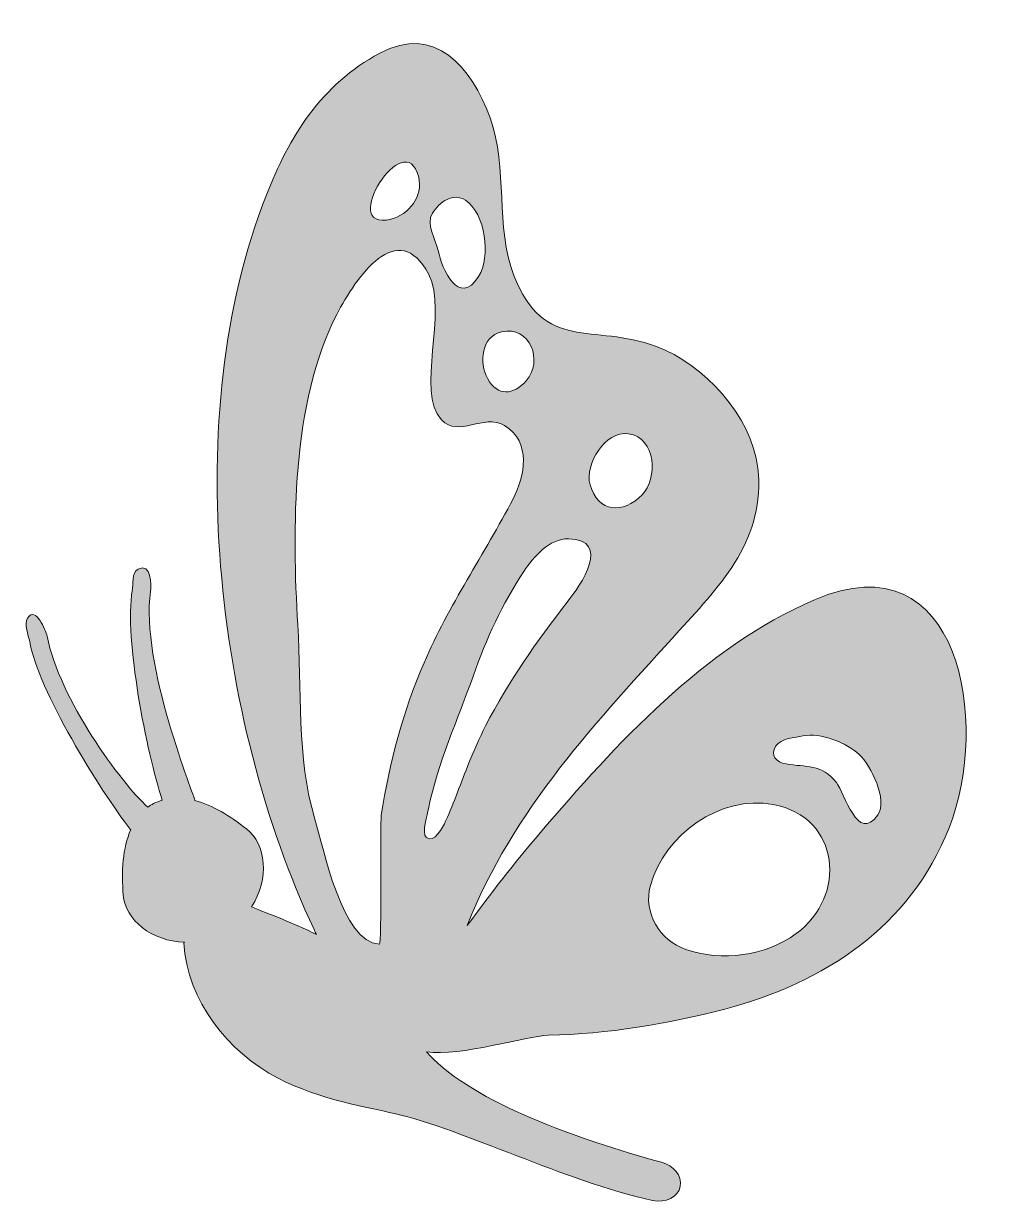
# Model space of a CAD drawing. Header units: inches. Extents: x 0 to 85, y 0 to 103.
import ezdxf

# ---------------------------------------------------------------- set-up
doc = ezdxf.new("R2010")
doc.units = ezdxf.units.IN
doc.header["$MEASUREMENT"] = 0
doc.layers.add('Layer 1', color=7, linetype='Continuous')

msp = doc.modelspace()

# ---------------------------------------------------------------- hatches: boundary and pattern name
at = {"layer": 'Layer 1', "true_color": 0xdb3d26}
h = msp.add_hatch(color=22, dxfattribs=at)
h.dxf.hatch_style = 2
edge = h.paths.add_edge_path()
edge.add_spline(control_points=[(69.22, 52.78), (59.48, 48.58), (51.78, 40.1), (45.13, 32.33), (42.9, 29.72), (40.77, 26.97), (38.74, 24.2), (42.63, 34.21), (50.25, 42.33), (57.38, 50.11), (61.11, 54.19), (64.95, 58.25), (64.24, 64.34), (63.71, 68.93), (59.48, 73.48), (55.34, 75.01), (49.72, 77.09), (45.48, 74.46), (42.83, 81.23), (41.15, 85.53), (42.35, 90.66), (40.74, 95.07), (39.1, 99.56), (35.88, 103.35), (31.05, 100.75), (25.9, 97.98), (23.12, 93.47), (21.05, 88.19), (13.5, 68.93), (16.61, 42.34), (25.28, 23.85), (25.35, 23.7), (25.42, 23.55), (25.49, 23.4), (23.47, 24.42), (21.28, 25.23), (19.8, 25.82), (21.37, 28.3), (21.11, 31.33), (19.34, 32.68), (17.93, 33.82), (16.36, 34.75), (14.83, 35.16), (14.9, 35.22), (9.96, 47.31), (10.94, 53.51), (10.96, 54.05), (11.02, 56.1), (9.84, 55.47), (9.25, 55.15), (9.43, 54.11), (9.33, 53.58), (8.59, 49.42), (10.6, 39.34), (11.96, 35.2), (11.69, 35.12), (11.44, 35.02), (11.19, 34.89), (11.01, 34.8), (10.85, 34.69), (10.7, 34.58), (8.31, 36.72), (2.93, 44.08), (1.85, 49.59), (1.7, 50.08), (0.89, 52.29), (0.13, 51.18), (-0.22, 50.67), (0.22, 49.65), (0.32, 49.11), (1.05, 44.91), (6.48, 36.02), (9.15, 32.66), (9.17, 32.64), (9.18, 32.63), (9.19, 32.61), (8.49, 31.01), (8.35, 28.92), (8.54, 26.86), (8.7, 24.67), (11.03, 22.82), (13.91, 22.72), (13.89, 22.7), (13.87, 22.68), (13.85, 22.66), (14.13, 17.6), (17.77, 13.05), (22.12, 10.8), (25.79, 8.89), (30.23, 8.19), (32.31, 7.7), (38.61, 6.23), (47.16, 1.82), (55, 0.06), (56.14, -0.19), (57.25, 0.37), (57.44, 1.3), (57.63, 2.23), (56.84, 3.13), (55.78, 3.42), (48.46, 5.43), (39.37, 8.62), (35.37, 12.87), (35.3, 12.94), (35.23, 13.03), (35.15, 13.11), (38.18, 12.66), (43.9, 14.52), (45.87, 14.56), (51.03, 14.68), (56.35, 15.54), (61.34, 16.86), (70.09, 19.17), (77.6, 24.08), (81.03, 32.76), (84.66, 41.94), (82.06, 58.3), (69.22, 52.78)], knot_values=[0, 0, 0, 0, 1, 1, 1, 2, 2, 2, 3, 3, 3, 4, 4, 4, 5, 5, 5, 6, 6, 6, 7, 7, 7, 8, 8, 8, 9, 9, 9, 10, 10, 10, 11, 11, 11, 12, 12, 12, 13, 13, 13, 14, 14, 14, 15, 15, 15, 16, 16, 16, 17, 17, 17, 18, 18, 18, 19, 19, 19, 20, 20, 20, 21, 21, 21, 22, 22, 22, 23, 23, 23, 24, 24, 24, 25, 25, 25, 26, 26, 26, 27, 27, 27, 28, 28, 28, 29, 29, 29, 30, 30, 30, 31, 31, 31, 32, 32, 32, 33, 33, 33, 34, 34, 34, 35, 35, 35, 36, 36, 36, 37, 37, 37, 38, 38, 38, 39, 39, 39, 39], degree=3, periodic=1)
edge = h.paths.add_edge_path()
edge.add_spline(control_points=[(52.89, 67.35), (55.33, 66.99), (55.48, 63.42), (54.09, 61.99), (52.42, 60.28), (50.23, 60.43), (49.52, 62.88), (49.01, 64.65), (50.85, 67.66), (52.89, 67.35)], knot_values=[0, 0, 0, 0, 1, 1, 1, 2, 2, 2, 3, 3, 3, 3], degree=3, periodic=1)
edge = h.paths.add_edge_path()
edge.add_spline(control_points=[(41.75, 76.3), (44.26, 76.87), (45.44, 73.72), (43.91, 72), (42.79, 70.74), (41.38, 70.61), (40.53, 72.18), (39.76, 73.61), (39.97, 75.89), (41.75, 76.3)], knot_values=[0, 0, 0, 0, 1, 1, 1, 2, 2, 2, 3, 3, 3, 3], degree=3, periodic=1)
edge = h.paths.add_edge_path()
edge.add_spline(control_points=[(35.67, 86.7), (36.31, 87.73), (37.51, 88.55), (38.58, 87.85), (40.33, 86.69), (40.83, 82.89), (39.73, 81.15), (38.01, 78.43), (36.51, 81.82), (36.18, 83.44), (35.98, 84.44), (35.06, 85.73), (35.67, 86.7)], knot_values=[0, 0, 0, 0, 1, 1, 1, 2, 2, 2, 3, 3, 3, 4, 4, 4, 4], degree=3, periodic=1)
edge = h.paths.add_edge_path()
edge.add_spline(control_points=[(34.47, 89.86), (34.86, 88.22), (33.65, 86.58), (32.02, 86.18), (27.31, 85.03), (33.31, 94.65), (34.47, 89.86)], knot_values=[0, 0, 0, 0, 1, 1, 1, 2, 2, 2, 2], degree=3, periodic=1)
edge = h.paths.add_edge_path()
edge.add_spline(control_points=[(31.19, 33.87), (31.05, 32.88), (31.25, 22.56), (31.02, 22.56), (27.74, 22.69), (26.12, 31.02), (25.36, 33.53), (23.72, 38.9), (24.21, 45.03), (23.86, 50.57), (23.35, 58.84), (23.3, 70.18), (27.27, 77.81), (28.99, 81.12), (32.65, 86.43), (35.35, 81.34), (37.08, 78.1), (34.17, 71.01), (36.48, 68.58), (37.99, 66.98), (40.16, 69.16), (41.99, 68.08), (44.42, 66.64), (43.77, 63.6), (42.76, 61.64), (40.27, 56.86), (37.08, 52.23), (34.94, 47.26), (33.1, 42.99), (31.88, 38.47), (31.19, 33.87)], knot_values=[0, 0, 0, 0, 1, 1, 1, 2, 2, 2, 3, 3, 3, 4, 4, 4, 5, 5, 5, 6, 6, 6, 7, 7, 7, 8, 8, 8, 9, 9, 9, 10, 10, 10, 10], degree=3, periodic=1)
edge = h.paths.add_edge_path()
edge.add_spline(control_points=[(35.12, 31.94), (34.73, 32.27), (35.24, 34.01), (35.33, 34.44), (36.14, 38.47), (37.9, 42.24), (39.27, 46.14), (40.36, 49.26), (41.86, 52.5), (43.69, 55.25), (44.54, 56.53), (45.92, 58.17), (47.63, 58.13), (51.44, 58.04), (48.71, 54.09), (47.51, 52.57), (44.8, 49.11), (42.38, 45.63), (40.34, 41.71), (39.79, 40.64), (39.32, 39.55), (38.88, 38.46), (38.2, 36.76), (37.59, 35.04), (36.83, 33.34), (36.61, 32.84), (35.82, 31.35), (35.12, 31.94)], knot_values=[0, 0, 0, 0, 1, 1, 1, 2, 2, 2, 3, 3, 3, 4, 4, 4, 5, 5, 5, 6, 6, 6, 7, 7, 7, 8, 8, 8, 9, 9, 9, 9], degree=3, periodic=1)
edge = h.paths.add_edge_path()
edge.add_spline(control_points=[(67.61, 23.48), (64.9, 21.5), (61.08, 21.01), (57.92, 22.1), (55.63, 22.89), (54.16, 25.33), (54.81, 27.7), (56.04, 32.18), (60.98, 35.68), (65.58, 34.82), (71.52, 33.7), (72.08, 26.76), (67.61, 23.48)], knot_values=[0, 0, 0, 0, 1, 1, 1, 2, 2, 2, 3, 3, 3, 4, 4, 4, 4], degree=3, periodic=1)
edge = h.paths.add_edge_path()
edge.add_spline(control_points=[(74.77, 33.9), (73.02, 31.36), (71.87, 35.81), (71.14, 36.76), (69.87, 38.38), (68.42, 38.08), (66.73, 38.37), (65.83, 38.53), (65.31, 39.12), (65.83, 39.95), (66.25, 40.61), (67.51, 40.71), (68.2, 40.84), (69.77, 41.14), (72.01, 40.25), (73.14, 39.21), (74.19, 38.24), (75.67, 35.21), (74.77, 33.9)], knot_values=[0, 0, 0, 0, 1, 1, 1, 2, 2, 2, 3, 3, 3, 4, 4, 4, 5, 5, 5, 6, 6, 6, 6], degree=3, periodic=1)

# ---------------------------------------------------------------- linework, layer by layer
at = {"layer": 'Layer 1', "lineweight": 0}
for points, knots in [([(69.22, 52.78), (59.48, 48.58), (51.78, 40.1), (45.13, 32.33), (42.9, 29.72), (40.77, 26.97), (38.74, 24.2), (42.63, 34.21), (50.25, 42.33), (57.38, 50.11), (61.11, 54.19), (64.95, 58.25), (64.24, 64.34), (63.71, 68.93), (59.48, 73.48), (55.34, 75.01), (49.72, 77.09), (45.48, 74.46), (42.83, 81.23), (41.15, 85.53), (42.35, 90.66), (40.74, 95.07), (39.1, 99.56), (35.88, 103.35), (31.05, 100.75), (25.9, 97.98), (23.12, 93.47), (21.05, 88.19), (13.5, 68.93), (16.61, 42.34), (25.28, 23.85), (25.35, 23.7), (25.42, 23.55), (25.49, 23.4), (23.47, 24.42), (21.28, 25.23), (19.8, 25.82), (21.37, 28.3), (21.11, 31.33), (19.34, 32.68), (17.93, 33.82), (16.36, 34.75), (14.83, 35.16), (14.9, 35.22), (9.96, 47.31), (10.94, 53.51), (10.96, 54.05), (11.02, 56.1), (9.84, 55.47), (9.25, 55.15), (9.43, 54.11), (9.33, 53.58), (8.59, 49.42), (10.6, 39.34), (11.96, 35.2), (11.69, 35.12), (11.44, 35.02), (11.19, 34.89), (11.01, 34.8), (10.85, 34.69), (10.7, 34.58), (8.31, 36.72), (2.93, 44.08), (1.85, 49.59), (1.7, 50.08), (0.89, 52.29), (0.13, 51.18), (-0.22, 50.67), (0.22, 49.65), (0.32, 49.11), (1.05, 44.91), (6.48, 36.02), (9.15, 32.66), (9.17, 32.64), (9.18, 32.63), (9.19, 32.61), (8.49, 31.01), (8.35, 28.92), (8.54, 26.86), (8.7, 24.67), (11.03, 22.82), (13.91, 22.72), (13.89, 22.7), (13.87, 22.68), (13.85, 22.66), (14.13, 17.6), (17.77, 13.05), (22.12, 10.8), (25.79, 8.89), (30.23, 8.19), (32.31, 7.7), (38.61, 6.23), (47.16, 1.82), (55, 0.06), (56.14, -0.19), (57.25, 0.37), (57.44, 1.3), (57.63, 2.23), (56.84, 3.13), (55.78, 3.42), (48.46, 5.43), (39.37, 8.62), (35.37, 12.87), (35.3, 12.94), (35.23, 13.03), (35.15, 13.11), (38.18, 12.66), (43.9, 14.52), (45.87, 14.56), (51.03, 14.68), (56.35, 15.54), (61.34, 16.86), (70.09, 19.17), (77.6, 24.08), (81.03, 32.76), (84.66, 41.94), (82.06, 58.3), (69.22, 52.78)], [0, 0, 0, 0, 1, 1, 1, 2, 2, 2, 3, 3, 3, 4, 4, 4, 5, 5, 5, 6, 6, 6, 7, 7, 7, 8, 8, 8, 9, 9, 9, 10, 10, 10, 11, 11, 11, 12, 12, 12, 13, 13, 13, 14, 14, 14, 15, 15, 15, 16, 16, 16, 17, 17, 17, 18, 18, 18, 19, 19, 19, 20, 20, 20, 21, 21, 21, 22, 22, 22, 23, 23, 23, 24, 24, 24, 25, 25, 25, 26, 26, 26, 27, 27, 27, 28, 28, 28, 29, 29, 29, 30, 30, 30, 31, 31, 31, 32, 32, 32, 33, 33, 33, 34, 34, 34, 35, 35, 35, 36, 36, 36, 37, 37, 37, 38, 38, 38, 39, 39, 39, 39]), ([(34.47, 89.86), (34.86, 88.22), (33.65, 86.58), (32.02, 86.18), (27.31, 85.03), (33.31, 94.65), (34.47, 89.86)], [0, 0, 0, 0, 1, 1, 1, 2, 2, 2, 2]), ([(35.67, 86.7), (36.31, 87.73), (37.51, 88.55), (38.58, 87.85), (40.33, 86.69), (40.83, 82.89), (39.73, 81.15), (38.01, 78.43), (36.51, 81.82), (36.18, 83.44), (35.98, 84.44), (35.06, 85.73), (35.67, 86.7)], [0, 0, 0, 0, 1, 1, 1, 2, 2, 2, 3, 3, 3, 4, 4, 4, 4]), ([(31.19, 33.87), (31.05, 32.88), (31.25, 22.56), (31.02, 22.56), (27.74, 22.69), (26.12, 31.02), (25.36, 33.53), (23.72, 38.9), (24.21, 45.03), (23.86, 50.57), (23.35, 58.84), (23.3, 70.18), (27.27, 77.81), (28.99, 81.12), (32.65, 86.43), (35.35, 81.34), (37.08, 78.1), (34.17, 71.01), (36.48, 68.58), (37.99, 66.98), (40.16, 69.16), (41.99, 68.08), (44.42, 66.64), (43.77, 63.6), (42.76, 61.64), (40.27, 56.86), (37.08, 52.23), (34.94, 47.26), (33.1, 42.99), (31.88, 38.47), (31.19, 33.87)], [0, 0, 0, 0, 1, 1, 1, 2, 2, 2, 3, 3, 3, 4, 4, 4, 5, 5, 5, 6, 6, 6, 7, 7, 7, 8, 8, 8, 9, 9, 9, 10, 10, 10, 10]), ([(41.75, 76.3), (44.26, 76.87), (45.44, 73.72), (43.91, 72), (42.79, 70.74), (41.38, 70.61), (40.53, 72.18), (39.76, 73.61), (39.97, 75.89), (41.75, 76.3)], [0, 0, 0, 0, 1, 1, 1, 2, 2, 2, 3, 3, 3, 3]), ([(52.89, 67.35), (55.33, 66.99), (55.48, 63.42), (54.09, 61.99), (52.42, 60.28), (50.23, 60.43), (49.52, 62.88), (49.01, 64.65), (50.85, 67.66), (52.89, 67.35)], [0, 0, 0, 0, 1, 1, 1, 2, 2, 2, 3, 3, 3, 3]), ([(35.12, 31.94), (34.73, 32.27), (35.24, 34.01), (35.33, 34.44), (36.14, 38.47), (37.9, 42.24), (39.27, 46.14), (40.36, 49.26), (41.86, 52.5), (43.69, 55.25), (44.54, 56.53), (45.92, 58.17), (47.63, 58.13), (51.44, 58.04), (48.71, 54.09), (47.51, 52.57), (44.8, 49.11), (42.38, 45.63), (40.34, 41.71), (39.79, 40.64), (39.32, 39.55), (38.88, 38.46), (38.2, 36.76), (37.59, 35.04), (36.83, 33.34), (36.61, 32.84), (35.82, 31.35), (35.12, 31.94)], [0, 0, 0, 0, 1, 1, 1, 2, 2, 2, 3, 3, 3, 4, 4, 4, 5, 5, 5, 6, 6, 6, 7, 7, 7, 8, 8, 8, 9, 9, 9, 9]), ([(74.77, 33.9), (73.02, 31.36), (71.87, 35.81), (71.14, 36.76), (69.87, 38.38), (68.42, 38.08), (66.73, 38.37), (65.83, 38.53), (65.31, 39.12), (65.83, 39.95), (66.25, 40.61), (67.51, 40.71), (68.2, 40.84), (69.77, 41.14), (72.01, 40.25), (73.14, 39.21), (74.19, 38.24), (75.67, 35.21), (74.77, 33.9)], [0, 0, 0, 0, 1, 1, 1, 2, 2, 2, 3, 3, 3, 4, 4, 4, 5, 5, 5, 6, 6, 6, 6]), ([(67.61, 23.48), (64.9, 21.5), (61.08, 21.01), (57.92, 22.1), (55.63, 22.89), (54.16, 25.33), (54.81, 27.7), (56.04, 32.18), (60.98, 35.68), (65.58, 34.82), (71.52, 33.7), (72.08, 26.76), (67.61, 23.48)], [0, 0, 0, 0, 1, 1, 1, 2, 2, 2, 3, 3, 3, 4, 4, 4, 4])]:
    msp.add_open_spline(points, degree=3, knots=knots, dxfattribs=at)

doc.saveas('drawing.dxf')
